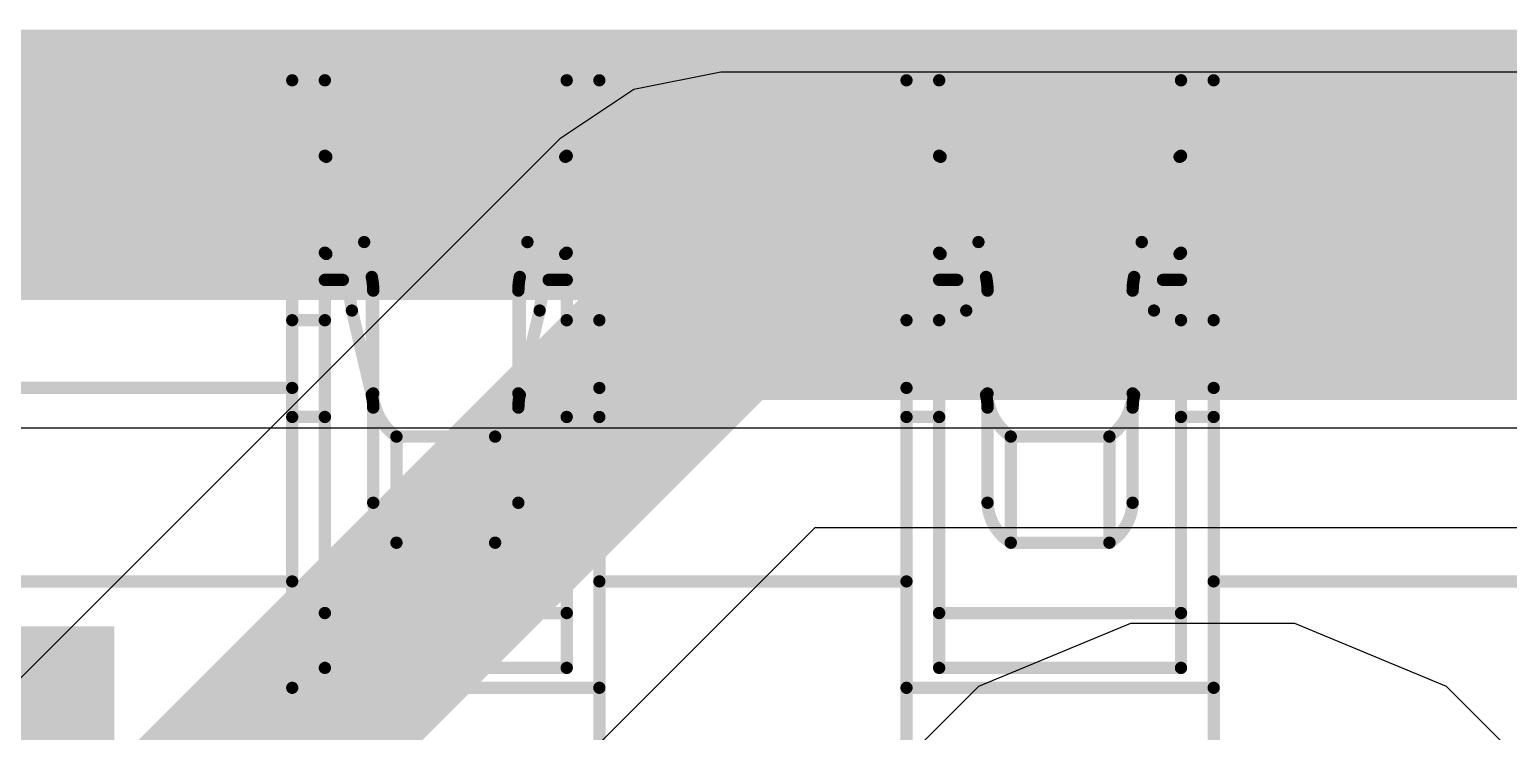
# Model space of a CAD drawing. Header units: inches. Extents: x -6 to 5433, y -4 to 5447.
# Drawn here: x 8.15 to 9.678, y 29.17 to 29.895 of the extents above; entities that cross this region are included whole.
import ezdxf

# ---------------------------------------------------------------- set-up
doc = ezdxf.new("R2010")
doc.units = ezdxf.units.IN
for name, color, linetype in [('Bottom Layer', 5, 'Continuous'), ('Ground', 16, 'Continuous'), ('Mechanical 4', 56, 'Continuous'), ('Power', 76, 'Continuous'), ('Top Layer', 1, 'Continuous'), ('Top Solder', 216, 'Continuous')]:
    doc.layers.add(name, color=color, linetype=linetype)

msp = doc.modelspace()

# ---------------------------------------------------------------- hatches: boundary and pattern name
at = {"layer": 'Top Solder'}
msp.add_hatch(color=216, dxfattribs=at).paths.add_polyline_path([(8.2372, 28.4351), (5.494, 28.4351), (5.494, 29.2783), (8.2372, 29.2783)])

# ---------------------------------------------------------------- linework, layer by layer
at = {"layer": 'Bottom Layer'}
msp.add_line((4.825, 29.4837), (14.1753, 29.4837), dxfattribs=at)
msp.add_lwpolyline([(4.5545, 29.7556, 0.2794, 0.2794, 0), (14.288, 29.7556, 0.2794, 0.2794, 0)], format="xyseb", dxfattribs=at)
at = {"layer": 'Ground'}
for p, q in [((8.8643, 29.8514), (8.7742, 29.8335)), ((21.2601, 29.8514), (8.8643, 29.8514)), ((8.7742, 29.8335), (8.6979, 29.7825)), ((8.6979, 29.7825), (7.2797, 28.3643)), ((7.6125, 28.0315), (8.9617, 29.3807)), ((8.9617, 29.3807), (21.1627, 29.3807))]:
    msp.add_line(p, q, dxfattribs=at)
for points in [[(7.1882, 27.94, 0.2076, 0.2076, 0), (8.8643, 29.6161, 0.2076, 0.2076, 0)], [(8.8643, 29.6161, 0.2076, 0.2076, 0), (21.2601, 29.6161, 0.2076, 0.2076, 0)]]:
    msp.add_lwpolyline(points, format="xyseb", dxfattribs=at)
msp.add_lwpolyline([(8.8124, 29.6161, 0.1038, 0.1038, 1), (8.9162, 29.6161, 0.1038, 0.1038, 1)], format="xyseb", close=True, dxfattribs=at)
msp.add_lwpolyline([(8.8124, 29.6161, 0.1038, 0.1038, 1), (8.9162, 29.6161, 0.1038, 0.1038, 1)], format="xyseb", close=True, dxfattribs=at)
at = {"layer": 'Mechanical 4'}
for points in [[(8.4212, 29.8429, 0.0127, 0.0127, 0), (8.7387, 29.8429, 0.0127, 0.0127, 0)], [(8.4212, 29.0549, 0.0127, 0.0127, 0), (8.4212, 29.8429, 0.0127, 0.0127, 0)], [(8.4549, 29.2355, 0.0127, 0.0127, 0), (8.4549, 29.8429, 0.0127, 0.0127, 0)], [(8.7049, 29.2355, 0.0127, 0.0127, 0), (8.7049, 29.8429, 0.0127, 0.0127, 0)], [(8.7387, 29.0549, 0.0127, 0.0127, 0), (8.7387, 29.8429, 0.0127, 0.0127, 0)], [(9.0562, 29.8429, 0.0127, 0.0127, 0), (9.3737, 29.8429, 0.0127, 0.0127, 0)], [(9.0562, 29.0549, 0.0127, 0.0127, 0), (9.0562, 29.8429, 0.0127, 0.0127, 0)], [(9.0899, 29.2355, 0.0127, 0.0127, 0), (9.0899, 29.8429, 0.0127, 0.0127, 0)], [(9.3399, 29.2355, 0.0127, 0.0127, 0), (9.3399, 29.8429, 0.0127, 0.0127, 0)], [(9.3737, 29.0549, 0.0127, 0.0127, 0), (9.3737, 29.8429, 0.0127, 0.0127, 0)], [(8.4549, 29.7649, 0.0127, 0.0127, 0), (8.7049, 29.7649, 0.0127, 0.0127, 0)], [(8.455, 29.7646, 0.0127, 0.0127, -0.032605), (8.4549, 29.7647, 0.0127, 0.0127, 0)], [(8.4551, 29.7645, 0.0127, 0.0127, -0.028288), (8.455, 29.7646, 0.0127, 0.0127, 0)], [(8.4552, 29.7645, 0.0127, 0.0127, -0.026751), (8.4551, 29.7645, 0.0127, 0.0127, 0)], [(8.4553, 29.7644, 0.0127, 0.0127, -0.021994), (8.4552, 29.7645, 0.0127, 0.0127, 0)], [(8.4555, 29.7643, 0.0127, 0.0127, -0.016687), (8.4553, 29.7644, 0.0127, 0.0127, 0)], [(8.4557, 29.7642, 0.0127, 0.0127, -0.009376), (8.4555, 29.7643, 0.0127, 0.0127, 0)], [(8.4559, 29.7641, 0.0127, 0.0127, -0.005205), (8.4557, 29.7642, 0.0127, 0.0127, 0)], [(8.4559, 29.7641, 0.0127, 0.0127, 0), (8.4562, 29.7639, 0.0127, 0.0127, 0)], [(8.4562, 29.7639, 0.0127, 0.0127, 0), (8.4564, 29.7638, 0.0127, 0.0127, 0)], [(8.4564, 29.6634, 0.0127, 0.0127, 0), (8.4564, 29.7638, 0.0127, 0.0127, 0)], [(8.4564, 29.7638, 0.0127, 0.0127, -0.179894), (8.4955, 29.6757, 0.0127, 0.0127, 0)], [(8.6643, 29.6757, 0.0127, 0.0127, -0.179894), (8.7034, 29.7638, 0.0127, 0.0127, 0)], [(8.7034, 29.7638, 0.0127, 0.0127, 0), (8.7039, 29.7641, 0.0127, 0.0127, 0)], [(8.7034, 29.6634, 0.0127, 0.0127, 0), (8.7034, 29.7638, 0.0127, 0.0127, 0)], [(8.7039, 29.7641, 0.0127, 0.0127, 0), (8.7041, 29.7642, 0.0127, 0.0127, 0)], [(8.7043, 29.7643, 0.0127, 0.0127, -0.00707), (8.7041, 29.7642, 0.0127, 0.0127, 0)], [(8.7045, 29.7644, 0.0127, 0.0127, -0.012209), (8.7043, 29.7643, 0.0127, 0.0127, 0)], [(8.7047, 29.7645, 0.0127, 0.0127, -0.02262), (8.7045, 29.7644, 0.0127, 0.0127, 0)], [(8.7048, 29.7645, 0.0127, 0.0127, -0.031881), (8.7047, 29.7645, 0.0127, 0.0127, 0)], [(8.7048, 29.7646, 0.0127, 0.0127, -0.037446), (8.7048, 29.7645, 0.0127, 0.0127, 0)], [(8.7049, 29.7647, 0.0127, 0.0127, -0.013234), (8.7049, 29.7647, 0.0127, 0.0127, 0)], [(8.7049, 29.7647, 0.0127, 0.0127, -0.032689), (8.7048, 29.7646, 0.0127, 0.0127, 0)], [(9.0899, 29.7649, 0.0127, 0.0127, 0), (9.3399, 29.7649, 0.0127, 0.0127, 0)], [(9.09, 29.7646, 0.0127, 0.0127, -0.032605), (9.0899, 29.7647, 0.0127, 0.0127, 0)], [(9.0901, 29.7645, 0.0127, 0.0127, -0.028288), (9.09, 29.7646, 0.0127, 0.0127, 0)], [(9.0902, 29.7645, 0.0127, 0.0127, -0.026751), (9.0901, 29.7645, 0.0127, 0.0127, 0)], [(9.0903, 29.7644, 0.0127, 0.0127, -0.021994), (9.0902, 29.7645, 0.0127, 0.0127, 0)], [(9.0905, 29.7643, 0.0127, 0.0127, -0.016687), (9.0903, 29.7644, 0.0127, 0.0127, 0)], [(9.0907, 29.7642, 0.0127, 0.0127, -0.009376), (9.0905, 29.7643, 0.0127, 0.0127, 0)], [(9.0909, 29.7641, 0.0127, 0.0127, -0.005205), (9.0907, 29.7642, 0.0127, 0.0127, 0)], [(9.0909, 29.7641, 0.0127, 0.0127, 0), (9.0912, 29.7639, 0.0127, 0.0127, 0)], [(9.0912, 29.7639, 0.0127, 0.0127, 0), (9.0914, 29.7638, 0.0127, 0.0127, 0)], [(9.0914, 29.6634, 0.0127, 0.0127, 0), (9.0914, 29.7638, 0.0127, 0.0127, 0)], [(9.0914, 29.7638, 0.0127, 0.0127, -0.179894), (9.1305, 29.6757, 0.0127, 0.0127, 0)], [(9.2993, 29.6757, 0.0127, 0.0127, -0.179894), (9.3384, 29.7638, 0.0127, 0.0127, 0)], [(9.3384, 29.7638, 0.0127, 0.0127, 0), (9.3389, 29.7641, 0.0127, 0.0127, 0)], [(9.3384, 29.6634, 0.0127, 0.0127, 0), (9.3384, 29.7638, 0.0127, 0.0127, 0)], [(9.3389, 29.7641, 0.0127, 0.0127, 0), (9.3391, 29.7642, 0.0127, 0.0127, 0)], [(9.3393, 29.7643, 0.0127, 0.0127, -0.00707), (9.3391, 29.7642, 0.0127, 0.0127, 0)], [(9.3395, 29.7644, 0.0127, 0.0127, -0.012209), (9.3393, 29.7643, 0.0127, 0.0127, 0)], [(9.3397, 29.7645, 0.0127, 0.0127, -0.02262), (9.3395, 29.7644, 0.0127, 0.0127, 0)], [(9.3398, 29.7645, 0.0127, 0.0127, -0.031881), (9.3397, 29.7645, 0.0127, 0.0127, 0)], [(9.3398, 29.7646, 0.0127, 0.0127, -0.037446), (9.3398, 29.7645, 0.0127, 0.0127, 0)], [(9.3399, 29.7647, 0.0127, 0.0127, -0.013234), (9.3399, 29.7647, 0.0127, 0.0127, 0)], [(9.3399, 29.7647, 0.0127, 0.0127, -0.032689), (9.3398, 29.7646, 0.0127, 0.0127, 0)], [(8.4955, 29.6757, 0.0127, 0.0127, 0), (8.6643, 29.6757, 0.0127, 0.0127, 0)], [(8.4955, 29.6757, 0.0127, 0.0127, 0), (8.5034, 29.6396, 0.0127, 0.0127, 0)], [(8.6564, 29.6396, 0.0127, 0.0127, 0), (8.6643, 29.6757, 0.0127, 0.0127, 0)], [(9.1305, 29.6757, 0.0127, 0.0127, 0), (9.2993, 29.6757, 0.0127, 0.0127, 0)], [(9.1305, 29.6757, 0.0127, 0.0127, 0), (9.1384, 29.6396, 0.0127, 0.0127, 0)], [(9.2914, 29.6396, 0.0127, 0.0127, 0), (9.2993, 29.6757, 0.0127, 0.0127, 0)], [(8.455, 29.6645, 0.0127, 0.0127, -0.028597), (8.4549, 29.6647, 0.0127, 0.0127, 0)], [(8.4552, 29.6643, 0.0127, 0.0127, -0.054321), (8.455, 29.6645, 0.0127, 0.0127, 0)], [(8.4553, 29.6642, 0.0127, 0.0127, -0.023386), (8.4552, 29.6643, 0.0127, 0.0127, 0)], [(8.4555, 29.6641, 0.0127, 0.0127, -0.018562), (8.4553, 29.6642, 0.0127, 0.0127, 0)], [(8.4557, 29.6639, 0.0127, 0.0127, -0.010737), (8.4555, 29.6641, 0.0127, 0.0127, 0)], [(8.4559, 29.6638, 0.0127, 0.0127, -0.006055), (8.4557, 29.6639, 0.0127, 0.0127, 0)], [(8.4559, 29.6638, 0.0127, 0.0127, 0), (8.4562, 29.6636, 0.0127, 0.0127, 0)], [(8.4562, 29.6636, 0.0127, 0.0127, 0), (8.4564, 29.6634, 0.0127, 0.0127, 0)], [(8.4564, 29.6634, 0.0127, 0.0127, -0.162591), (8.4829, 29.6049, 0.0127, 0.0127, 0)], [(8.6769, 29.6049, 0.0127, 0.0127, -0.162591), (8.7034, 29.6634, 0.0127, 0.0127, 0)], [(8.7034, 29.6634, 0.0127, 0.0127, 0), (8.7039, 29.6638, 0.0127, 0.0127, 0)], [(8.7041, 29.6639, 0.0127, 0.0127, -0.004821), (8.7039, 29.6638, 0.0127, 0.0127, 0)], [(8.7043, 29.664, 0.0127, 0.0127, -0.00812), (8.7041, 29.6639, 0.0127, 0.0127, 0)], [(8.7045, 29.6642, 0.0127, 0.0127, -0.013729), (8.7043, 29.664, 0.0127, 0.0127, 0)], [(8.7047, 29.6643, 0.0127, 0.0127, -0.024462), (8.7045, 29.6642, 0.0127, 0.0127, 0)], [(8.7048, 29.6644, 0.0127, 0.0127, -0.032319), (8.7047, 29.6643, 0.0127, 0.0127, 0)], [(8.7048, 29.6645, 0.0127, 0.0127, -0.035041), (8.7048, 29.6644, 0.0127, 0.0127, 0)], [(8.7049, 29.6647, 0.0127, 0.0127, -0.011022), (8.7049, 29.6646, 0.0127, 0.0127, 0)], [(8.7049, 29.6646, 0.0127, 0.0127, -0.028404), (8.7048, 29.6645, 0.0127, 0.0127, 0)], [(9.09, 29.6645, 0.0127, 0.0127, -0.028597), (9.0899, 29.6647, 0.0127, 0.0127, 0)], [(9.0902, 29.6643, 0.0127, 0.0127, -0.054321), (9.09, 29.6645, 0.0127, 0.0127, 0)], [(9.0903, 29.6642, 0.0127, 0.0127, -0.023386), (9.0902, 29.6643, 0.0127, 0.0127, 0)], [(9.0905, 29.6641, 0.0127, 0.0127, -0.018562), (9.0903, 29.6642, 0.0127, 0.0127, 0)], [(9.0907, 29.6639, 0.0127, 0.0127, -0.010737), (9.0905, 29.6641, 0.0127, 0.0127, 0)], [(9.0909, 29.6638, 0.0127, 0.0127, -0.006055), (9.0907, 29.6639, 0.0127, 0.0127, 0)], [(9.0909, 29.6638, 0.0127, 0.0127, 0), (9.0912, 29.6636, 0.0127, 0.0127, 0)], [(9.0912, 29.6636, 0.0127, 0.0127, 0), (9.0914, 29.6634, 0.0127, 0.0127, 0)], [(9.0914, 29.6634, 0.0127, 0.0127, -0.162591), (9.1179, 29.6049, 0.0127, 0.0127, 0)], [(9.3119, 29.6049, 0.0127, 0.0127, -0.162591), (9.3384, 29.6634, 0.0127, 0.0127, 0)], [(9.3384, 29.6634, 0.0127, 0.0127, 0), (9.3389, 29.6638, 0.0127, 0.0127, 0)], [(9.3391, 29.6639, 0.0127, 0.0127, -0.004821), (9.3389, 29.6638, 0.0127, 0.0127, 0)], [(9.3393, 29.664, 0.0127, 0.0127, -0.00812), (9.3391, 29.6639, 0.0127, 0.0127, 0)], [(9.3395, 29.6642, 0.0127, 0.0127, -0.013729), (9.3393, 29.664, 0.0127, 0.0127, 0)], [(9.3397, 29.6643, 0.0127, 0.0127, -0.024462), (9.3395, 29.6642, 0.0127, 0.0127, 0)], [(9.3398, 29.6644, 0.0127, 0.0127, -0.032319), (9.3397, 29.6643, 0.0127, 0.0127, 0)], [(9.3398, 29.6645, 0.0127, 0.0127, -0.035041), (9.3398, 29.6644, 0.0127, 0.0127, 0)], [(9.3399, 29.6647, 0.0127, 0.0127, -0.011022), (9.3399, 29.6646, 0.0127, 0.0127, 0)], [(9.3399, 29.6646, 0.0127, 0.0127, -0.028404), (9.3398, 29.6645, 0.0127, 0.0127, 0)], [(8.4549, 29.6366, 0.0127, 0.0127, 0), (8.4736, 29.6366, 0.0127, 0.0127, 0)], [(8.5034, 29.5177, 0.0127, 0.0127, 0), (8.5034, 29.6396, 0.0127, 0.0127, 0)], [(8.5034, 29.6396, 0.0127, 0.0127, -0.053658), (8.5049, 29.6255, 0.0127, 0.0127, 0)], [(8.6549, 29.6255, 0.0127, 0.0127, -0.053658), (8.6564, 29.6396, 0.0127, 0.0127, 0)], [(8.6564, 29.5177, 0.0127, 0.0127, 0), (8.6564, 29.6396, 0.0127, 0.0127, 0)], [(8.6862, 29.6366, 0.0127, 0.0127, 0), (8.7049, 29.6366, 0.0127, 0.0127, 0)], [(9.0899, 29.6366, 0.0127, 0.0127, 0), (9.1086, 29.6366, 0.0127, 0.0127, 0)], [(9.1384, 29.5177, 0.0127, 0.0127, 0), (9.1384, 29.6396, 0.0127, 0.0127, 0)], [(9.1384, 29.6396, 0.0127, 0.0127, -0.053658), (9.1399, 29.6255, 0.0127, 0.0127, 0)], [(9.2899, 29.6255, 0.0127, 0.0127, -0.053658), (9.2914, 29.6396, 0.0127, 0.0127, 0)], [(9.2914, 29.5177, 0.0127, 0.0127, 0), (9.2914, 29.6396, 0.0127, 0.0127, 0)], [(9.3212, 29.6366, 0.0127, 0.0127, 0), (9.3399, 29.6366, 0.0127, 0.0127, 0)], [(8.5049, 29.4062, 0.0127, 0.0127, 0), (8.5049, 29.6255, 0.0127, 0.0127, 0)], [(8.6549, 29.4062, 0.0127, 0.0127, 0), (8.6549, 29.6255, 0.0127, 0.0127, 0)], [(9.1399, 29.4062, 0.0127, 0.0127, 0), (9.1399, 29.6255, 0.0127, 0.0127, 0)], [(9.2899, 29.4062, 0.0127, 0.0127, 0), (9.2899, 29.6255, 0.0127, 0.0127, 0)], [(8.4829, 29.6049, 0.0127, 0.0127, 0), (8.5034, 29.5177, 0.0127, 0.0127, 0)], [(8.6564, 29.5177, 0.0127, 0.0127, 0), (8.6769, 29.6049, 0.0127, 0.0127, 0)], [(9.1179, 29.6049, 0.0127, 0.0127, 0), (9.1384, 29.5177, 0.0127, 0.0127, 0)], [(9.2914, 29.5177, 0.0127, 0.0127, 0), (9.3119, 29.6049, 0.0127, 0.0127, 0)], [(8.4212, 29.5949, 0.0127, 0.0127, 0), (8.4549, 29.5949, 0.0127, 0.0127, 0)], [(8.7049, 29.5949, 0.0127, 0.0127, 0), (8.7387, 29.5949, 0.0127, 0.0127, 0)], [(9.0562, 29.5949, 0.0127, 0.0127, 0), (9.0899, 29.5949, 0.0127, 0.0127, 0)], [(9.3399, 29.5949, 0.0127, 0.0127, 0), (9.3737, 29.5949, 0.0127, 0.0127, 0)], [(8.1037, 29.5249, 0.0127, 0.0127, 0), (8.4212, 29.5249, 0.0127, 0.0127, 0)], [(8.5034, 29.5177, 0.0127, 0.0127, -0.057864), (8.5049, 29.5046, 0.0127, 0.0127, 0)], [(8.5289, 29.4746, 0.0127, 0.0127, -0.23748), (8.5049, 29.5192, 0.0127, 0.0127, 0)], [(8.6549, 29.5192, 0.0127, 0.0127, -0.23748), (8.6309, 29.4746, 0.0127, 0.0127, 0)], [(8.6549, 29.5046, 0.0127, 0.0127, -0.057864), (8.6564, 29.5177, 0.0127, 0.0127, 0)], [(8.7387, 29.5249, 0.0127, 0.0127, 0), (9.0562, 29.5249, 0.0127, 0.0127, 0)], [(9.1384, 29.5177, 0.0127, 0.0127, -0.057864), (9.1399, 29.5046, 0.0127, 0.0127, 0)], [(9.1639, 29.4746, 0.0127, 0.0127, -0.23748), (9.1399, 29.5192, 0.0127, 0.0127, 0)], [(9.2899, 29.5192, 0.0127, 0.0127, -0.23748), (9.2659, 29.4746, 0.0127, 0.0127, 0)], [(9.2899, 29.5046, 0.0127, 0.0127, -0.057864), (9.2914, 29.5177, 0.0127, 0.0127, 0)], [(9.3737, 29.5249, 0.0127, 0.0127, 0), (9.6912, 29.5249, 0.0127, 0.0127, 0)], [(8.4212, 29.4949, 0.0127, 0.0127, 0), (8.4549, 29.4949, 0.0127, 0.0127, 0)], [(8.7049, 29.4949, 0.0127, 0.0127, 0), (8.7387, 29.4949, 0.0127, 0.0127, 0)], [(9.0562, 29.4949, 0.0127, 0.0127, 0), (9.0899, 29.4949, 0.0127, 0.0127, 0)], [(9.3399, 29.4949, 0.0127, 0.0127, 0), (9.3737, 29.4949, 0.0127, 0.0127, 0)], [(8.5289, 29.4746, 0.0127, 0.0127, 0), (8.6309, 29.4746, 0.0127, 0.0127, 0)], [(8.5289, 29.3649, 0.0127, 0.0127, 0), (8.5289, 29.4746, 0.0127, 0.0127, 0)], [(8.6309, 29.3649, 0.0127, 0.0127, 0), (8.6309, 29.4746, 0.0127, 0.0127, 0)], [(9.1639, 29.4746, 0.0127, 0.0127, 0), (9.2659, 29.4746, 0.0127, 0.0127, 0)], [(9.1639, 29.3649, 0.0127, 0.0127, 0), (9.1639, 29.4746, 0.0127, 0.0127, 0)], [(9.2659, 29.3649, 0.0127, 0.0127, 0), (9.2659, 29.4746, 0.0127, 0.0127, 0)], [(8.5289, 29.3649, 0.0127, 0.0127, -0.247377), (8.5049, 29.4062, 0.0127, 0.0127, 0)], [(8.6549, 29.4062, 0.0127, 0.0127, -0.247377), (8.6309, 29.3649, 0.0127, 0.0127, 0)], [(9.1639, 29.3649, 0.0127, 0.0127, -0.247377), (9.1399, 29.4062, 0.0127, 0.0127, 0)], [(9.2899, 29.4062, 0.0127, 0.0127, -0.247377), (9.2659, 29.3649, 0.0127, 0.0127, 0)], [(8.5289, 29.3649, 0.0127, 0.0127, 0), (8.6309, 29.3649, 0.0127, 0.0127, 0)], [(9.1639, 29.3649, 0.0127, 0.0127, 0), (9.2659, 29.3649, 0.0127, 0.0127, 0)], [(8.1037, 29.3249, 0.0127, 0.0127, 0), (8.4212, 29.3249, 0.0127, 0.0127, 0)], [(8.7387, 29.3249, 0.0127, 0.0127, 0), (9.0562, 29.3249, 0.0127, 0.0127, 0)], [(9.3737, 29.3249, 0.0127, 0.0127, 0), (9.6912, 29.3249, 0.0127, 0.0127, 0)], [(8.4549, 29.2922, 0.0127, 0.0127, 0), (8.7049, 29.2922, 0.0127, 0.0127, 0)], [(9.0899, 29.2922, 0.0127, 0.0127, 0), (9.3399, 29.2922, 0.0127, 0.0127, 0)], [(8.4549, 29.2355, 0.0127, 0.0127, 0), (8.7049, 29.2355, 0.0127, 0.0127, 0)], [(9.0899, 29.2355, 0.0127, 0.0127, 0), (9.3399, 29.2355, 0.0127, 0.0127, 0)], [(8.4212, 29.2149, 0.0127, 0.0127, 0), (8.7387, 29.2149, 0.0127, 0.0127, 0)], [(9.0562, 29.2149, 0.0127, 0.0127, 0), (9.3737, 29.2149, 0.0127, 0.0127, 0)]]:
    msp.add_lwpolyline(points, format="xyseb", dxfattribs=at)
for points in [[(8.418, 29.8429, 0.00635, 0.00635, 1), (8.4243, 29.8429, 0.00635, 0.00635, 1)], [(8.418, 29.8429, 0.00635, 0.00635, 1), (8.4243, 29.8429, 0.00635, 0.00635, 1)], [(8.4517, 29.8429, 0.00635, 0.00635, 1), (8.4581, 29.8429, 0.00635, 0.00635, 1)], [(8.7017, 29.8429, 0.00635, 0.00635, 1), (8.7081, 29.8429, 0.00635, 0.00635, 1)], [(8.7355, 29.8429, 0.00635, 0.00635, 1), (8.7418, 29.8429, 0.00635, 0.00635, 1)], [(8.7355, 29.8429, 0.00635, 0.00635, 1), (8.7418, 29.8429, 0.00635, 0.00635, 1)], [(9.053, 29.8429, 0.00635, 0.00635, 1), (9.0593, 29.8429, 0.00635, 0.00635, 1)], [(9.053, 29.8429, 0.00635, 0.00635, 1), (9.0593, 29.8429, 0.00635, 0.00635, 1)], [(9.0867, 29.8429, 0.00635, 0.00635, 1), (9.0931, 29.8429, 0.00635, 0.00635, 1)], [(9.3367, 29.8429, 0.00635, 0.00635, 1), (9.3431, 29.8429, 0.00635, 0.00635, 1)], [(9.3705, 29.8429, 0.00635, 0.00635, 1), (9.3768, 29.8429, 0.00635, 0.00635, 1)], [(9.3705, 29.8429, 0.00635, 0.00635, 1), (9.3768, 29.8429, 0.00635, 0.00635, 1)], [(8.4517, 29.7649, 0.00635, 0.00635, 1), (8.4581, 29.7649, 0.00635, 0.00635, 1)], [(8.4517, 29.7647, 0.00635, 0.00635, 1), (8.4581, 29.7647, 0.00635, 0.00635, 1)], [(8.4518, 29.7646, 0.00635, 0.00635, 1), (8.4582, 29.7646, 0.00635, 0.00635, 1)], [(8.4518, 29.7646, 0.00635, 0.00635, 1), (8.4582, 29.7646, 0.00635, 0.00635, 1)], [(8.4519, 29.7645, 0.00635, 0.00635, 1), (8.4582, 29.7645, 0.00635, 0.00635, 1)], [(8.4519, 29.7645, 0.00635, 0.00635, 1), (8.4582, 29.7645, 0.00635, 0.00635, 1)], [(8.452, 29.7645, 0.00635, 0.00635, 1), (8.4583, 29.7645, 0.00635, 0.00635, 1)], [(8.452, 29.7645, 0.00635, 0.00635, 1), (8.4583, 29.7645, 0.00635, 0.00635, 1)], [(8.4521, 29.7644, 0.00635, 0.00635, 1), (8.4585, 29.7644, 0.00635, 0.00635, 1)], [(8.4521, 29.7644, 0.00635, 0.00635, 1), (8.4585, 29.7644, 0.00635, 0.00635, 1)], [(8.4523, 29.7643, 0.00635, 0.00635, 1), (8.4586, 29.7643, 0.00635, 0.00635, 1)], [(8.4523, 29.7643, 0.00635, 0.00635, 1), (8.4586, 29.7643, 0.00635, 0.00635, 1)], [(8.4525, 29.7642, 0.00635, 0.00635, 1), (8.4588, 29.7642, 0.00635, 0.00635, 1)], [(8.4525, 29.7642, 0.00635, 0.00635, 1), (8.4588, 29.7642, 0.00635, 0.00635, 1)], [(8.4527, 29.7641, 0.00635, 0.00635, 1), (8.4591, 29.7641, 0.00635, 0.00635, 1)], [(8.4527, 29.7641, 0.00635, 0.00635, 1), (8.4591, 29.7641, 0.00635, 0.00635, 1)], [(8.453, 29.7639, 0.00635, 0.00635, 1), (8.4593, 29.7639, 0.00635, 0.00635, 1)], [(8.453, 29.7639, 0.00635, 0.00635, 1), (8.4593, 29.7639, 0.00635, 0.00635, 1)], [(8.4532, 29.7638, 0.00635, 0.00635, 1), (8.4596, 29.7638, 0.00635, 0.00635, 1)], [(8.4532, 29.7638, 0.00635, 0.00635, 1), (8.4596, 29.7638, 0.00635, 0.00635, 1)], [(8.4532, 29.7638, 0.00635, 0.00635, 1), (8.4596, 29.7638, 0.00635, 0.00635, 1)], [(8.7002, 29.7638, 0.00635, 0.00635, 1), (8.7066, 29.7638, 0.00635, 0.00635, 1)], [(8.7002, 29.7638, 0.00635, 0.00635, 1), (8.7066, 29.7638, 0.00635, 0.00635, 1)], [(8.7002, 29.7638, 0.00635, 0.00635, 1), (8.7066, 29.7638, 0.00635, 0.00635, 1)], [(8.7007, 29.7641, 0.00635, 0.00635, 1), (8.7071, 29.7641, 0.00635, 0.00635, 1)], [(8.7007, 29.7641, 0.00635, 0.00635, 1), (8.7071, 29.7641, 0.00635, 0.00635, 1)], [(8.701, 29.7642, 0.00635, 0.00635, 1), (8.7073, 29.7642, 0.00635, 0.00635, 1)], [(8.701, 29.7642, 0.00635, 0.00635, 1), (8.7073, 29.7642, 0.00635, 0.00635, 1)], [(8.7012, 29.7643, 0.00635, 0.00635, 1), (8.7075, 29.7643, 0.00635, 0.00635, 1)], [(8.7012, 29.7643, 0.00635, 0.00635, 1), (8.7075, 29.7643, 0.00635, 0.00635, 1)], [(8.7013, 29.7644, 0.00635, 0.00635, 1), (8.7077, 29.7644, 0.00635, 0.00635, 1)], [(8.7013, 29.7644, 0.00635, 0.00635, 1), (8.7077, 29.7644, 0.00635, 0.00635, 1)], [(8.7015, 29.7645, 0.00635, 0.00635, 1), (8.7078, 29.7645, 0.00635, 0.00635, 1)], [(8.7015, 29.7645, 0.00635, 0.00635, 1), (8.7078, 29.7645, 0.00635, 0.00635, 1)], [(8.7016, 29.7645, 0.00635, 0.00635, 1), (8.7079, 29.7645, 0.00635, 0.00635, 1)], [(8.7016, 29.7645, 0.00635, 0.00635, 1), (8.7079, 29.7645, 0.00635, 0.00635, 1)], [(8.7017, 29.7647, 0.00635, 0.00635, 1), (8.708, 29.7647, 0.00635, 0.00635, 1)], [(8.7017, 29.7647, 0.00635, 0.00635, 1), (8.708, 29.7647, 0.00635, 0.00635, 1)], [(8.7016, 29.7646, 0.00635, 0.00635, 1), (8.708, 29.7646, 0.00635, 0.00635, 1)], [(8.7016, 29.7646, 0.00635, 0.00635, 1), (8.708, 29.7646, 0.00635, 0.00635, 1)], [(8.7017, 29.7649, 0.00635, 0.00635, 1), (8.7081, 29.7649, 0.00635, 0.00635, 1)], [(8.7017, 29.7647, 0.00635, 0.00635, 1), (8.7081, 29.7647, 0.00635, 0.00635, 1)], [(9.0867, 29.7649, 0.00635, 0.00635, 1), (9.0931, 29.7649, 0.00635, 0.00635, 1)], [(9.0867, 29.7647, 0.00635, 0.00635, 1), (9.0931, 29.7647, 0.00635, 0.00635, 1)], [(9.0868, 29.7646, 0.00635, 0.00635, 1), (9.0932, 29.7646, 0.00635, 0.00635, 1)], [(9.0868, 29.7646, 0.00635, 0.00635, 1), (9.0932, 29.7646, 0.00635, 0.00635, 1)], [(9.0869, 29.7645, 0.00635, 0.00635, 1), (9.0932, 29.7645, 0.00635, 0.00635, 1)], [(9.0869, 29.7645, 0.00635, 0.00635, 1), (9.0932, 29.7645, 0.00635, 0.00635, 1)], [(9.087, 29.7645, 0.00635, 0.00635, 1), (9.0933, 29.7645, 0.00635, 0.00635, 1)], [(9.087, 29.7645, 0.00635, 0.00635, 1), (9.0933, 29.7645, 0.00635, 0.00635, 1)], [(9.0871, 29.7644, 0.00635, 0.00635, 1), (9.0935, 29.7644, 0.00635, 0.00635, 1)], [(9.0871, 29.7644, 0.00635, 0.00635, 1), (9.0935, 29.7644, 0.00635, 0.00635, 1)], [(9.0873, 29.7643, 0.00635, 0.00635, 1), (9.0936, 29.7643, 0.00635, 0.00635, 1)], [(9.0873, 29.7643, 0.00635, 0.00635, 1), (9.0936, 29.7643, 0.00635, 0.00635, 1)], [(9.0875, 29.7642, 0.00635, 0.00635, 1), (9.0938, 29.7642, 0.00635, 0.00635, 1)], [(9.0875, 29.7642, 0.00635, 0.00635, 1), (9.0938, 29.7642, 0.00635, 0.00635, 1)], [(9.0877, 29.7641, 0.00635, 0.00635, 1), (9.0941, 29.7641, 0.00635, 0.00635, 1)], [(9.0877, 29.7641, 0.00635, 0.00635, 1), (9.0941, 29.7641, 0.00635, 0.00635, 1)], [(9.088, 29.7639, 0.00635, 0.00635, 1), (9.0943, 29.7639, 0.00635, 0.00635, 1)], [(9.088, 29.7639, 0.00635, 0.00635, 1), (9.0943, 29.7639, 0.00635, 0.00635, 1)], [(9.0882, 29.7638, 0.00635, 0.00635, 1), (9.0946, 29.7638, 0.00635, 0.00635, 1)], [(9.0882, 29.7638, 0.00635, 0.00635, 1), (9.0946, 29.7638, 0.00635, 0.00635, 1)], [(9.0882, 29.7638, 0.00635, 0.00635, 1), (9.0946, 29.7638, 0.00635, 0.00635, 1)], [(9.3352, 29.7638, 0.00635, 0.00635, 1), (9.3416, 29.7638, 0.00635, 0.00635, 1)], [(9.3352, 29.7638, 0.00635, 0.00635, 1), (9.3416, 29.7638, 0.00635, 0.00635, 1)], [(9.3352, 29.7638, 0.00635, 0.00635, 1), (9.3416, 29.7638, 0.00635, 0.00635, 1)], [(9.3357, 29.7641, 0.00635, 0.00635, 1), (9.3421, 29.7641, 0.00635, 0.00635, 1)], [(9.3357, 29.7641, 0.00635, 0.00635, 1), (9.3421, 29.7641, 0.00635, 0.00635, 1)], [(9.336, 29.7642, 0.00635, 0.00635, 1), (9.3423, 29.7642, 0.00635, 0.00635, 1)], [(9.336, 29.7642, 0.00635, 0.00635, 1), (9.3423, 29.7642, 0.00635, 0.00635, 1)], [(9.3362, 29.7643, 0.00635, 0.00635, 1), (9.3425, 29.7643, 0.00635, 0.00635, 1)], [(9.3362, 29.7643, 0.00635, 0.00635, 1), (9.3425, 29.7643, 0.00635, 0.00635, 1)], [(9.3363, 29.7644, 0.00635, 0.00635, 1), (9.3427, 29.7644, 0.00635, 0.00635, 1)], [(9.3363, 29.7644, 0.00635, 0.00635, 1), (9.3427, 29.7644, 0.00635, 0.00635, 1)], [(9.3365, 29.7645, 0.00635, 0.00635, 1), (9.3428, 29.7645, 0.00635, 0.00635, 1)], [(9.3365, 29.7645, 0.00635, 0.00635, 1), (9.3428, 29.7645, 0.00635, 0.00635, 1)], [(9.3366, 29.7645, 0.00635, 0.00635, 1), (9.3429, 29.7645, 0.00635, 0.00635, 1)], [(9.3366, 29.7645, 0.00635, 0.00635, 1), (9.3429, 29.7645, 0.00635, 0.00635, 1)], [(9.3367, 29.7647, 0.00635, 0.00635, 1), (9.343, 29.7647, 0.00635, 0.00635, 1)], [(9.3367, 29.7647, 0.00635, 0.00635, 1), (9.343, 29.7647, 0.00635, 0.00635, 1)], [(9.3366, 29.7646, 0.00635, 0.00635, 1), (9.343, 29.7646, 0.00635, 0.00635, 1)], [(9.3366, 29.7646, 0.00635, 0.00635, 1), (9.343, 29.7646, 0.00635, 0.00635, 1)], [(9.3367, 29.7649, 0.00635, 0.00635, 1), (9.3431, 29.7649, 0.00635, 0.00635, 1)], [(9.3367, 29.7647, 0.00635, 0.00635, 1), (9.3431, 29.7647, 0.00635, 0.00635, 1)], [(8.4924, 29.6757, 0.00635, 0.00635, 1), (8.4987, 29.6757, 0.00635, 0.00635, 1)], [(8.4924, 29.6757, 0.00635, 0.00635, 1), (8.4987, 29.6757, 0.00635, 0.00635, 1)], [(8.4924, 29.6757, 0.00635, 0.00635, 1), (8.4987, 29.6757, 0.00635, 0.00635, 1)], [(8.6611, 29.6757, 0.00635, 0.00635, 1), (8.6675, 29.6757, 0.00635, 0.00635, 1)], [(8.6611, 29.6757, 0.00635, 0.00635, 1), (8.6675, 29.6757, 0.00635, 0.00635, 1)], [(8.6611, 29.6757, 0.00635, 0.00635, 1), (8.6675, 29.6757, 0.00635, 0.00635, 1)], [(9.1274, 29.6757, 0.00635, 0.00635, 1), (9.1337, 29.6757, 0.00635, 0.00635, 1)], [(9.1274, 29.6757, 0.00635, 0.00635, 1), (9.1337, 29.6757, 0.00635, 0.00635, 1)], [(9.1274, 29.6757, 0.00635, 0.00635, 1), (9.1337, 29.6757, 0.00635, 0.00635, 1)], [(9.2961, 29.6757, 0.00635, 0.00635, 1), (9.3025, 29.6757, 0.00635, 0.00635, 1)], [(9.2961, 29.6757, 0.00635, 0.00635, 1), (9.3025, 29.6757, 0.00635, 0.00635, 1)], [(9.2961, 29.6757, 0.00635, 0.00635, 1), (9.3025, 29.6757, 0.00635, 0.00635, 1)], [(8.4517, 29.6647, 0.00635, 0.00635, 1), (8.4581, 29.6647, 0.00635, 0.00635, 1)], [(8.4518, 29.6645, 0.00635, 0.00635, 1), (8.4582, 29.6645, 0.00635, 0.00635, 1)], [(8.4518, 29.6645, 0.00635, 0.00635, 1), (8.4582, 29.6645, 0.00635, 0.00635, 1)], [(8.452, 29.6643, 0.00635, 0.00635, 1), (8.4583, 29.6643, 0.00635, 0.00635, 1)], [(8.452, 29.6643, 0.00635, 0.00635, 1), (8.4583, 29.6643, 0.00635, 0.00635, 1)], [(8.4521, 29.6642, 0.00635, 0.00635, 1), (8.4585, 29.6642, 0.00635, 0.00635, 1)], [(8.4521, 29.6642, 0.00635, 0.00635, 1), (8.4585, 29.6642, 0.00635, 0.00635, 1)], [(8.4523, 29.6641, 0.00635, 0.00635, 1), (8.4586, 29.6641, 0.00635, 0.00635, 1)], [(8.4523, 29.6641, 0.00635, 0.00635, 1), (8.4586, 29.6641, 0.00635, 0.00635, 1)], [(8.4525, 29.6639, 0.00635, 0.00635, 1), (8.4588, 29.6639, 0.00635, 0.00635, 1)], [(8.4525, 29.6639, 0.00635, 0.00635, 1), (8.4588, 29.6639, 0.00635, 0.00635, 1)], [(8.4527, 29.6638, 0.00635, 0.00635, 1), (8.4591, 29.6638, 0.00635, 0.00635, 1)], [(8.4527, 29.6638, 0.00635, 0.00635, 1), (8.4591, 29.6638, 0.00635, 0.00635, 1)], [(8.453, 29.6636, 0.00635, 0.00635, 1), (8.4593, 29.6636, 0.00635, 0.00635, 1)], [(8.453, 29.6636, 0.00635, 0.00635, 1), (8.4593, 29.6636, 0.00635, 0.00635, 1)], [(8.4532, 29.6634, 0.00635, 0.00635, 1), (8.4596, 29.6634, 0.00635, 0.00635, 1)], [(8.4532, 29.6634, 0.00635, 0.00635, 1), (8.4596, 29.6634, 0.00635, 0.00635, 1)], [(8.4532, 29.6634, 0.00635, 0.00635, 1), (8.4596, 29.6634, 0.00635, 0.00635, 1)], [(8.7002, 29.6634, 0.00635, 0.00635, 1), (8.7066, 29.6634, 0.00635, 0.00635, 1)], [(8.7002, 29.6634, 0.00635, 0.00635, 1), (8.7066, 29.6634, 0.00635, 0.00635, 1)], [(8.7002, 29.6634, 0.00635, 0.00635, 1), (8.7066, 29.6634, 0.00635, 0.00635, 1)], [(8.7007, 29.6638, 0.00635, 0.00635, 1), (8.7071, 29.6638, 0.00635, 0.00635, 1)], [(8.7007, 29.6638, 0.00635, 0.00635, 1), (8.7071, 29.6638, 0.00635, 0.00635, 1)], [(8.701, 29.6639, 0.00635, 0.00635, 1), (8.7073, 29.6639, 0.00635, 0.00635, 1)], [(8.701, 29.6639, 0.00635, 0.00635, 1), (8.7073, 29.6639, 0.00635, 0.00635, 1)], [(8.7012, 29.664, 0.00635, 0.00635, 1), (8.7075, 29.664, 0.00635, 0.00635, 1)], [(8.7012, 29.664, 0.00635, 0.00635, 1), (8.7075, 29.664, 0.00635, 0.00635, 1)], [(8.7013, 29.6642, 0.00635, 0.00635, 1), (8.7077, 29.6642, 0.00635, 0.00635, 1)], [(8.7013, 29.6642, 0.00635, 0.00635, 1), (8.7077, 29.6642, 0.00635, 0.00635, 1)], [(8.7015, 29.6643, 0.00635, 0.00635, 1), (8.7078, 29.6643, 0.00635, 0.00635, 1)], [(8.7015, 29.6643, 0.00635, 0.00635, 1), (8.7078, 29.6643, 0.00635, 0.00635, 1)], [(8.7016, 29.6644, 0.00635, 0.00635, 1), (8.7079, 29.6644, 0.00635, 0.00635, 1)], [(8.7016, 29.6644, 0.00635, 0.00635, 1), (8.7079, 29.6644, 0.00635, 0.00635, 1)], [(8.7017, 29.6646, 0.00635, 0.00635, 1), (8.708, 29.6646, 0.00635, 0.00635, 1)], [(8.7017, 29.6646, 0.00635, 0.00635, 1), (8.708, 29.6646, 0.00635, 0.00635, 1)], [(8.7016, 29.6645, 0.00635, 0.00635, 1), (8.708, 29.6645, 0.00635, 0.00635, 1)], [(8.7016, 29.6645, 0.00635, 0.00635, 1), (8.708, 29.6645, 0.00635, 0.00635, 1)], [(8.7017, 29.6647, 0.00635, 0.00635, 1), (8.7081, 29.6647, 0.00635, 0.00635, 1)], [(9.0867, 29.6647, 0.00635, 0.00635, 1), (9.0931, 29.6647, 0.00635, 0.00635, 1)], [(9.0868, 29.6645, 0.00635, 0.00635, 1), (9.0932, 29.6645, 0.00635, 0.00635, 1)], [(9.0868, 29.6645, 0.00635, 0.00635, 1), (9.0932, 29.6645, 0.00635, 0.00635, 1)], [(9.087, 29.6643, 0.00635, 0.00635, 1), (9.0933, 29.6643, 0.00635, 0.00635, 1)], [(9.087, 29.6643, 0.00635, 0.00635, 1), (9.0933, 29.6643, 0.00635, 0.00635, 1)], [(9.0871, 29.6642, 0.00635, 0.00635, 1), (9.0935, 29.6642, 0.00635, 0.00635, 1)], [(9.0871, 29.6642, 0.00635, 0.00635, 1), (9.0935, 29.6642, 0.00635, 0.00635, 1)], [(9.0873, 29.6641, 0.00635, 0.00635, 1), (9.0936, 29.6641, 0.00635, 0.00635, 1)], [(9.0873, 29.6641, 0.00635, 0.00635, 1), (9.0936, 29.6641, 0.00635, 0.00635, 1)], [(9.0875, 29.6639, 0.00635, 0.00635, 1), (9.0938, 29.6639, 0.00635, 0.00635, 1)], [(9.0875, 29.6639, 0.00635, 0.00635, 1), (9.0938, 29.6639, 0.00635, 0.00635, 1)], [(9.0877, 29.6638, 0.00635, 0.00635, 1), (9.0941, 29.6638, 0.00635, 0.00635, 1)], [(9.0877, 29.6638, 0.00635, 0.00635, 1), (9.0941, 29.6638, 0.00635, 0.00635, 1)], [(9.088, 29.6636, 0.00635, 0.00635, 1), (9.0943, 29.6636, 0.00635, 0.00635, 1)], [(9.088, 29.6636, 0.00635, 0.00635, 1), (9.0943, 29.6636, 0.00635, 0.00635, 1)], [(9.0882, 29.6634, 0.00635, 0.00635, 1), (9.0946, 29.6634, 0.00635, 0.00635, 1)], [(9.0882, 29.6634, 0.00635, 0.00635, 1), (9.0946, 29.6634, 0.00635, 0.00635, 1)], [(9.0882, 29.6634, 0.00635, 0.00635, 1), (9.0946, 29.6634, 0.00635, 0.00635, 1)], [(9.3352, 29.6634, 0.00635, 0.00635, 1), (9.3416, 29.6634, 0.00635, 0.00635, 1)], [(9.3352, 29.6634, 0.00635, 0.00635, 1), (9.3416, 29.6634, 0.00635, 0.00635, 1)], [(9.3352, 29.6634, 0.00635, 0.00635, 1), (9.3416, 29.6634, 0.00635, 0.00635, 1)], [(9.3357, 29.6638, 0.00635, 0.00635, 1), (9.3421, 29.6638, 0.00635, 0.00635, 1)], [(9.3357, 29.6638, 0.00635, 0.00635, 1), (9.3421, 29.6638, 0.00635, 0.00635, 1)], [(9.336, 29.6639, 0.00635, 0.00635, 1), (9.3423, 29.6639, 0.00635, 0.00635, 1)], [(9.336, 29.6639, 0.00635, 0.00635, 1), (9.3423, 29.6639, 0.00635, 0.00635, 1)], [(9.3362, 29.664, 0.00635, 0.00635, 1), (9.3425, 29.664, 0.00635, 0.00635, 1)], [(9.3362, 29.664, 0.00635, 0.00635, 1), (9.3425, 29.664, 0.00635, 0.00635, 1)], [(9.3363, 29.6642, 0.00635, 0.00635, 1), (9.3427, 29.6642, 0.00635, 0.00635, 1)], [(9.3363, 29.6642, 0.00635, 0.00635, 1), (9.3427, 29.6642, 0.00635, 0.00635, 1)], [(9.3365, 29.6643, 0.00635, 0.00635, 1), (9.3428, 29.6643, 0.00635, 0.00635, 1)], [(9.3365, 29.6643, 0.00635, 0.00635, 1), (9.3428, 29.6643, 0.00635, 0.00635, 1)], [(9.3366, 29.6644, 0.00635, 0.00635, 1), (9.3429, 29.6644, 0.00635, 0.00635, 1)], [(9.3366, 29.6644, 0.00635, 0.00635, 1), (9.3429, 29.6644, 0.00635, 0.00635, 1)], [(9.3367, 29.6646, 0.00635, 0.00635, 1), (9.343, 29.6646, 0.00635, 0.00635, 1)], [(9.3367, 29.6646, 0.00635, 0.00635, 1), (9.343, 29.6646, 0.00635, 0.00635, 1)], [(9.3366, 29.6645, 0.00635, 0.00635, 1), (9.343, 29.6645, 0.00635, 0.00635, 1)], [(9.3366, 29.6645, 0.00635, 0.00635, 1), (9.343, 29.6645, 0.00635, 0.00635, 1)], [(9.3367, 29.6647, 0.00635, 0.00635, 1), (9.3431, 29.6647, 0.00635, 0.00635, 1)], [(8.4517, 29.6366, 0.00635, 0.00635, 1), (8.4581, 29.6366, 0.00635, 0.00635, 1)], [(8.4704, 29.6366, 0.00635, 0.00635, 1), (8.4767, 29.6366, 0.00635, 0.00635, 1)], [(8.5002, 29.6396, 0.00635, 0.00635, 1), (8.5066, 29.6396, 0.00635, 0.00635, 1)], [(8.5002, 29.6396, 0.00635, 0.00635, 1), (8.5066, 29.6396, 0.00635, 0.00635, 1)], [(8.5002, 29.6396, 0.00635, 0.00635, 1), (8.5066, 29.6396, 0.00635, 0.00635, 1)], [(8.6532, 29.6396, 0.00635, 0.00635, 1), (8.6596, 29.6396, 0.00635, 0.00635, 1)], [(8.6532, 29.6396, 0.00635, 0.00635, 1), (8.6596, 29.6396, 0.00635, 0.00635, 1)], [(8.6532, 29.6396, 0.00635, 0.00635, 1), (8.6596, 29.6396, 0.00635, 0.00635, 1)], [(8.6831, 29.6366, 0.00635, 0.00635, 1), (8.6894, 29.6366, 0.00635, 0.00635, 1)], [(8.7017, 29.6366, 0.00635, 0.00635, 1), (8.7081, 29.6366, 0.00635, 0.00635, 1)], [(9.0867, 29.6366, 0.00635, 0.00635, 1), (9.0931, 29.6366, 0.00635, 0.00635, 1)], [(9.1054, 29.6366, 0.00635, 0.00635, 1), (9.1117, 29.6366, 0.00635, 0.00635, 1)], [(9.1352, 29.6396, 0.00635, 0.00635, 1), (9.1416, 29.6396, 0.00635, 0.00635, 1)], [(9.1352, 29.6396, 0.00635, 0.00635, 1), (9.1416, 29.6396, 0.00635, 0.00635, 1)], [(9.1352, 29.6396, 0.00635, 0.00635, 1), (9.1416, 29.6396, 0.00635, 0.00635, 1)], [(9.2882, 29.6396, 0.00635, 0.00635, 1), (9.2946, 29.6396, 0.00635, 0.00635, 1)], [(9.2882, 29.6396, 0.00635, 0.00635, 1), (9.2946, 29.6396, 0.00635, 0.00635, 1)], [(9.2882, 29.6396, 0.00635, 0.00635, 1), (9.2946, 29.6396, 0.00635, 0.00635, 1)], [(9.3181, 29.6366, 0.00635, 0.00635, 1), (9.3244, 29.6366, 0.00635, 0.00635, 1)], [(9.3367, 29.6366, 0.00635, 0.00635, 1), (9.3431, 29.6366, 0.00635, 0.00635, 1)], [(8.5017, 29.6255, 0.00635, 0.00635, 1), (8.5081, 29.6255, 0.00635, 0.00635, 1)], [(8.5017, 29.6255, 0.00635, 0.00635, 1), (8.5081, 29.6255, 0.00635, 0.00635, 1)], [(8.6517, 29.6255, 0.00635, 0.00635, 1), (8.6581, 29.6255, 0.00635, 0.00635, 1)], [(8.6517, 29.6255, 0.00635, 0.00635, 1), (8.6581, 29.6255, 0.00635, 0.00635, 1)], [(9.1367, 29.6255, 0.00635, 0.00635, 1), (9.1431, 29.6255, 0.00635, 0.00635, 1)], [(9.1367, 29.6255, 0.00635, 0.00635, 1), (9.1431, 29.6255, 0.00635, 0.00635, 1)], [(9.2867, 29.6255, 0.00635, 0.00635, 1), (9.2931, 29.6255, 0.00635, 0.00635, 1)], [(9.2867, 29.6255, 0.00635, 0.00635, 1), (9.2931, 29.6255, 0.00635, 0.00635, 1)], [(8.4797, 29.6049, 0.00635, 0.00635, 1), (8.486, 29.6049, 0.00635, 0.00635, 1)], [(8.4797, 29.6049, 0.00635, 0.00635, 1), (8.486, 29.6049, 0.00635, 0.00635, 1)], [(8.6738, 29.6049, 0.00635, 0.00635, 1), (8.6801, 29.6049, 0.00635, 0.00635, 1)], [(8.6738, 29.6049, 0.00635, 0.00635, 1), (8.6801, 29.6049, 0.00635, 0.00635, 1)], [(9.1147, 29.6049, 0.00635, 0.00635, 1), (9.121, 29.6049, 0.00635, 0.00635, 1)], [(9.1147, 29.6049, 0.00635, 0.00635, 1), (9.121, 29.6049, 0.00635, 0.00635, 1)], [(9.3088, 29.6049, 0.00635, 0.00635, 1), (9.3151, 29.6049, 0.00635, 0.00635, 1)], [(9.3088, 29.6049, 0.00635, 0.00635, 1), (9.3151, 29.6049, 0.00635, 0.00635, 1)], [(8.418, 29.5949, 0.00635, 0.00635, 1), (8.4243, 29.5949, 0.00635, 0.00635, 1)], [(8.4517, 29.5949, 0.00635, 0.00635, 1), (8.4581, 29.5949, 0.00635, 0.00635, 1)], [(8.7017, 29.5949, 0.00635, 0.00635, 1), (8.7081, 29.5949, 0.00635, 0.00635, 1)], [(8.7355, 29.5949, 0.00635, 0.00635, 1), (8.7418, 29.5949, 0.00635, 0.00635, 1)], [(9.053, 29.5949, 0.00635, 0.00635, 1), (9.0593, 29.5949, 0.00635, 0.00635, 1)], [(9.0867, 29.5949, 0.00635, 0.00635, 1), (9.0931, 29.5949, 0.00635, 0.00635, 1)], [(9.3367, 29.5949, 0.00635, 0.00635, 1), (9.3431, 29.5949, 0.00635, 0.00635, 1)], [(9.3705, 29.5949, 0.00635, 0.00635, 1), (9.3768, 29.5949, 0.00635, 0.00635, 1)], [(8.418, 29.5249, 0.00635, 0.00635, 1), (8.4243, 29.5249, 0.00635, 0.00635, 1)], [(8.5002, 29.5177, 0.00635, 0.00635, 1), (8.5066, 29.5177, 0.00635, 0.00635, 1)], [(8.5002, 29.5177, 0.00635, 0.00635, 1), (8.5066, 29.5177, 0.00635, 0.00635, 1)], [(8.5002, 29.5177, 0.00635, 0.00635, 1), (8.5066, 29.5177, 0.00635, 0.00635, 1)], [(8.5017, 29.5192, 0.00635, 0.00635, 1), (8.5081, 29.5192, 0.00635, 0.00635, 1)], [(8.6517, 29.5192, 0.00635, 0.00635, 1), (8.6581, 29.5192, 0.00635, 0.00635, 1)], [(8.6532, 29.5177, 0.00635, 0.00635, 1), (8.6596, 29.5177, 0.00635, 0.00635, 1)], [(8.6532, 29.5177, 0.00635, 0.00635, 1), (8.6596, 29.5177, 0.00635, 0.00635, 1)], [(8.6532, 29.5177, 0.00635, 0.00635, 1), (8.6596, 29.5177, 0.00635, 0.00635, 1)], [(8.7355, 29.5249, 0.00635, 0.00635, 1), (8.7418, 29.5249, 0.00635, 0.00635, 1)], [(9.053, 29.5249, 0.00635, 0.00635, 1), (9.0593, 29.5249, 0.00635, 0.00635, 1)], [(9.1352, 29.5177, 0.00635, 0.00635, 1), (9.1416, 29.5177, 0.00635, 0.00635, 1)], [(9.1352, 29.5177, 0.00635, 0.00635, 1), (9.1416, 29.5177, 0.00635, 0.00635, 1)], [(9.1352, 29.5177, 0.00635, 0.00635, 1), (9.1416, 29.5177, 0.00635, 0.00635, 1)], [(9.1367, 29.5192, 0.00635, 0.00635, 1), (9.1431, 29.5192, 0.00635, 0.00635, 1)], [(9.2867, 29.5192, 0.00635, 0.00635, 1), (9.2931, 29.5192, 0.00635, 0.00635, 1)], [(9.2882, 29.5177, 0.00635, 0.00635, 1), (9.2946, 29.5177, 0.00635, 0.00635, 1)], [(9.2882, 29.5177, 0.00635, 0.00635, 1), (9.2946, 29.5177, 0.00635, 0.00635, 1)], [(9.2882, 29.5177, 0.00635, 0.00635, 1), (9.2946, 29.5177, 0.00635, 0.00635, 1)], [(9.3705, 29.5249, 0.00635, 0.00635, 1), (9.3768, 29.5249, 0.00635, 0.00635, 1)], [(8.5017, 29.5046, 0.00635, 0.00635, 1), (8.5081, 29.5046, 0.00635, 0.00635, 1)], [(8.6517, 29.5046, 0.00635, 0.00635, 1), (8.6581, 29.5046, 0.00635, 0.00635, 1)], [(9.1367, 29.5046, 0.00635, 0.00635, 1), (9.1431, 29.5046, 0.00635, 0.00635, 1)], [(9.2867, 29.5046, 0.00635, 0.00635, 1), (9.2931, 29.5046, 0.00635, 0.00635, 1)], [(8.418, 29.4949, 0.00635, 0.00635, 1), (8.4243, 29.4949, 0.00635, 0.00635, 1)], [(8.4517, 29.4949, 0.00635, 0.00635, 1), (8.4581, 29.4949, 0.00635, 0.00635, 1)], [(8.7017, 29.4949, 0.00635, 0.00635, 1), (8.7081, 29.4949, 0.00635, 0.00635, 1)], [(8.7355, 29.4949, 0.00635, 0.00635, 1), (8.7418, 29.4949, 0.00635, 0.00635, 1)], [(9.053, 29.4949, 0.00635, 0.00635, 1), (9.0593, 29.4949, 0.00635, 0.00635, 1)], [(9.0867, 29.4949, 0.00635, 0.00635, 1), (9.0931, 29.4949, 0.00635, 0.00635, 1)], [(9.3367, 29.4949, 0.00635, 0.00635, 1), (9.3431, 29.4949, 0.00635, 0.00635, 1)], [(9.3705, 29.4949, 0.00635, 0.00635, 1), (9.3768, 29.4949, 0.00635, 0.00635, 1)], [(8.5257, 29.4746, 0.00635, 0.00635, 1), (8.5321, 29.4746, 0.00635, 0.00635, 1)], [(8.5257, 29.4746, 0.00635, 0.00635, 1), (8.5321, 29.4746, 0.00635, 0.00635, 1)], [(8.5257, 29.4746, 0.00635, 0.00635, 1), (8.5321, 29.4746, 0.00635, 0.00635, 1)], [(8.6277, 29.4746, 0.00635, 0.00635, 1), (8.6341, 29.4746, 0.00635, 0.00635, 1)], [(8.6277, 29.4746, 0.00635, 0.00635, 1), (8.6341, 29.4746, 0.00635, 0.00635, 1)], [(8.6277, 29.4746, 0.00635, 0.00635, 1), (8.6341, 29.4746, 0.00635, 0.00635, 1)], [(9.1607, 29.4746, 0.00635, 0.00635, 1), (9.1671, 29.4746, 0.00635, 0.00635, 1)], [(9.1607, 29.4746, 0.00635, 0.00635, 1), (9.1671, 29.4746, 0.00635, 0.00635, 1)], [(9.1607, 29.4746, 0.00635, 0.00635, 1), (9.1671, 29.4746, 0.00635, 0.00635, 1)], [(9.2627, 29.4746, 0.00635, 0.00635, 1), (9.2691, 29.4746, 0.00635, 0.00635, 1)], [(9.2627, 29.4746, 0.00635, 0.00635, 1), (9.2691, 29.4746, 0.00635, 0.00635, 1)], [(9.2627, 29.4746, 0.00635, 0.00635, 1), (9.2691, 29.4746, 0.00635, 0.00635, 1)], [(8.5017, 29.4062, 0.00635, 0.00635, 1), (8.5081, 29.4062, 0.00635, 0.00635, 1)], [(8.5017, 29.4062, 0.00635, 0.00635, 1), (8.5081, 29.4062, 0.00635, 0.00635, 1)], [(8.6517, 29.4062, 0.00635, 0.00635, 1), (8.6581, 29.4062, 0.00635, 0.00635, 1)], [(8.6517, 29.4062, 0.00635, 0.00635, 1), (8.6581, 29.4062, 0.00635, 0.00635, 1)], [(9.1367, 29.4062, 0.00635, 0.00635, 1), (9.1431, 29.4062, 0.00635, 0.00635, 1)], [(9.1367, 29.4062, 0.00635, 0.00635, 1), (9.1431, 29.4062, 0.00635, 0.00635, 1)], [(9.2867, 29.4062, 0.00635, 0.00635, 1), (9.2931, 29.4062, 0.00635, 0.00635, 1)], [(9.2867, 29.4062, 0.00635, 0.00635, 1), (9.2931, 29.4062, 0.00635, 0.00635, 1)], [(8.5257, 29.3649, 0.00635, 0.00635, 1), (8.5321, 29.3649, 0.00635, 0.00635, 1)], [(8.5257, 29.3649, 0.00635, 0.00635, 1), (8.5321, 29.3649, 0.00635, 0.00635, 1)], [(8.5257, 29.3649, 0.00635, 0.00635, 1), (8.5321, 29.3649, 0.00635, 0.00635, 1)], [(8.6277, 29.3649, 0.00635, 0.00635, 1), (8.6341, 29.3649, 0.00635, 0.00635, 1)], [(8.6277, 29.3649, 0.00635, 0.00635, 1), (8.6341, 29.3649, 0.00635, 0.00635, 1)], [(8.6277, 29.3649, 0.00635, 0.00635, 1), (8.6341, 29.3649, 0.00635, 0.00635, 1)], [(9.1607, 29.3649, 0.00635, 0.00635, 1), (9.1671, 29.3649, 0.00635, 0.00635, 1)], [(9.1607, 29.3649, 0.00635, 0.00635, 1), (9.1671, 29.3649, 0.00635, 0.00635, 1)], [(9.1607, 29.3649, 0.00635, 0.00635, 1), (9.1671, 29.3649, 0.00635, 0.00635, 1)], [(9.2627, 29.3649, 0.00635, 0.00635, 1), (9.2691, 29.3649, 0.00635, 0.00635, 1)], [(9.2627, 29.3649, 0.00635, 0.00635, 1), (9.2691, 29.3649, 0.00635, 0.00635, 1)], [(9.2627, 29.3649, 0.00635, 0.00635, 1), (9.2691, 29.3649, 0.00635, 0.00635, 1)], [(8.418, 29.3249, 0.00635, 0.00635, 1), (8.4243, 29.3249, 0.00635, 0.00635, 1)], [(8.7355, 29.3249, 0.00635, 0.00635, 1), (8.7418, 29.3249, 0.00635, 0.00635, 1)], [(9.053, 29.3249, 0.00635, 0.00635, 1), (9.0593, 29.3249, 0.00635, 0.00635, 1)], [(9.3705, 29.3249, 0.00635, 0.00635, 1), (9.3768, 29.3249, 0.00635, 0.00635, 1)], [(8.4517, 29.2922, 0.00635, 0.00635, 1), (8.4581, 29.2922, 0.00635, 0.00635, 1)], [(8.7017, 29.2922, 0.00635, 0.00635, 1), (8.7081, 29.2922, 0.00635, 0.00635, 1)], [(9.0867, 29.2922, 0.00635, 0.00635, 1), (9.0931, 29.2922, 0.00635, 0.00635, 1)], [(9.3367, 29.2922, 0.00635, 0.00635, 1), (9.3431, 29.2922, 0.00635, 0.00635, 1)], [(8.4517, 29.2355, 0.00635, 0.00635, 1), (8.4581, 29.2355, 0.00635, 0.00635, 1)], [(8.4517, 29.2355, 0.00635, 0.00635, 1), (8.4581, 29.2355, 0.00635, 0.00635, 1)], [(8.7017, 29.2355, 0.00635, 0.00635, 1), (8.7081, 29.2355, 0.00635, 0.00635, 1)], [(8.7017, 29.2355, 0.00635, 0.00635, 1), (8.7081, 29.2355, 0.00635, 0.00635, 1)], [(9.0867, 29.2355, 0.00635, 0.00635, 1), (9.0931, 29.2355, 0.00635, 0.00635, 1)], [(9.0867, 29.2355, 0.00635, 0.00635, 1), (9.0931, 29.2355, 0.00635, 0.00635, 1)], [(9.3367, 29.2355, 0.00635, 0.00635, 1), (9.3431, 29.2355, 0.00635, 0.00635, 1)], [(9.3367, 29.2355, 0.00635, 0.00635, 1), (9.3431, 29.2355, 0.00635, 0.00635, 1)], [(8.418, 29.2149, 0.00635, 0.00635, 1), (8.4243, 29.2149, 0.00635, 0.00635, 1)], [(8.7355, 29.2149, 0.00635, 0.00635, 1), (8.7418, 29.2149, 0.00635, 0.00635, 1)], [(9.053, 29.2149, 0.00635, 0.00635, 1), (9.0593, 29.2149, 0.00635, 0.00635, 1)], [(9.3705, 29.2149, 0.00635, 0.00635, 1), (9.3768, 29.2149, 0.00635, 0.00635, 1)]]:
    msp.add_lwpolyline(points, format="xyseb", close=True, dxfattribs=at)
at = {"layer": 'Power'}
for p, q in [((9.2877, 29.2814), (9.1307, 29.2164)), ((9.4575, 29.2814), (9.2877, 29.2814)), ((9.6145, 29.2164), (9.4575, 29.2814)), ((9.1307, 29.2164), (9.0106, 29.0963)), ((9.7346, 29.0963), (9.6145, 29.2164))]:
    msp.add_line(p, q, dxfattribs=at)
at = {"layer": 'Top Layer'}
msp.add_line((4.825, 29.4837), (14.07, 29.4837), dxfattribs=at)
msp.add_lwpolyline([(4.5545, 29.7556, 0.2794, 0.2794, 0), (14.07, 29.7556, 0.2794, 0.2794, 0)], format="xyseb", dxfattribs=at)

doc.saveas('drawing.dxf')
